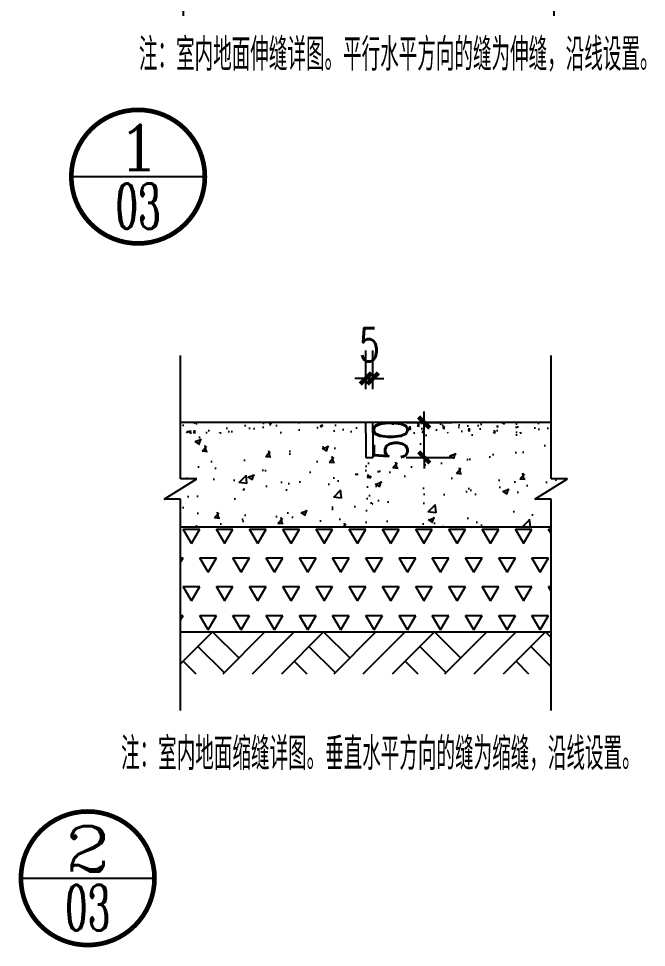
# Model space of a CAD drawing. Extents: x -518586 to 1253874, y -62343 to 661177.
# Drawn here: x 1221443 to 1234530, y -8239 to 11121 of the extents above; entities that cross this region are included whole.
import ezdxf
from ezdxf.enums import TextEntityAlignment as Align

# ---------------------------------------------------------------- set-up
doc = ezdxf.new("R2010")
doc.units = 0
doc.header["$LTSCALE"] = 1000
doc.header["$MEASUREMENT"] = 0
for name, color, linetype in [('AXIS', 3, 'Continuous'), ('PUB_TEXT', 7, 'Continuous'), ('WALL', 6, 'Continuous'), ('填充', 8, 'Continuous'), ('线', 150, 'Continuous')]:
    doc.layers.add(name, color=color, linetype=linetype)
doc.styles.add('COMP', font='COMPLEX', dxfattribs={"bigfont": 'hztxt'})
doc.styles.add('DIM_FONT', font='SIMPLEX', dxfattribs={"width": 0.7, "bigfont": 'GBCBIG'})
doc.styles.add('TSSD_REIN', font='Tssdeng.shx', dxfattribs={"width": 0.7, "bigfont": 'tssdchn.shx'})
doc.dimstyles.new('DIMN120', dxfattribs={"dimscale": 1.2, "dimtxt": 300, "dimasz": 100, "dimexe": 250, "dimexo": 300, "dimgap": 150, "dimtad": 1, "dimdec": 0, "dimzin": 0, "dimdsep": 46, "dimtxsty": 'DIM_FONT', "dimblk": 'ARCHTICK', "dimcen": 0.09, "dimclrt": 7, "dimazin": 2, "dimtfac": 1, "dimtdec": 0, "dimtix": 1, "dimtmove": 2, "dimatfit": 3, "dimldrblk": 'ARCHTICK', "dimfxl": 1, "dimtolj": 1, "dimtzin": 0, "dimarcsym": 0})

# ---------------------------------------------------------------- blocks, each defined once
blk = doc.blocks.new('_ArchTick')
at = {"color": 0, "linetype": 'ByBlock', "const_width": 0.4}
blk.add_lwpolyline([(-0.5, -0.5), (0.5, 0.5)], dxfattribs=at)
blk = doc.blocks.new('*D58')
at = {"layer": 'AXIS', "color": 0, "lineweight": -2}
for p, q in [((1321142.3, 939231.2), (1321142.3, 939633.3)), ((1321217.3, 939231.2), (1321217.3, 939633.3)), ((1321142.3, 939333.3), (1321022.3, 939333.3)), ((1321142.3, 939333.3), (1321217.3, 939333.3)), ((1321217.3, 939333.3), (1321337.3, 939333.3))]:
    blk.add_line(p, q, dxfattribs=at)
at = {"layer": 'Defpoints', "color": 0}
for p in [(1321217.3, 939333.3), (1321142.3, 938871.2), (1321217.3, 938871.2)]:
    blk.add_point(p, dxfattribs=at)
at = {"layer": 'AXIS', "color": 0, "lineweight": -2, "xscale": 120, "yscale": 120, "zscale": 120}
blk.add_blockref('_ArchTick', (1321142.3, 939333.3), dxfattribs=at)
at = {"layer": 'AXIS', "color": 0, "lineweight": -2, "xscale": 120, "yscale": 120, "zscale": 120, "rotation": 180}
blk.add_blockref('_ArchTick', (1321217.3, 939333.3), dxfattribs=at)
at = {"layer": 'AXIS', "color": 7, "insert": (1321179.8, 939695), "char_height": 360, "attachment_point": 5, "style": 'DIM_FONT'}
blk.add_mtext('\\A1;10', dxfattribs=at)
blk = doc.blocks.new('*D56')
at = {"layer": 'AXIS', "color": 0, "lineweight": -2}
for p, q in [((1312606.1, 938926.3), (1312606.1, 939046.3)), ((1312413.3, 938926.3), (1312906.1, 938926.3)), ((1312606.1, 938551.3), (1312606.1, 938926.3)), ((1312413.3, 938551.3), (1312906.1, 938551.3)), ((1312606.1, 938551.3), (1312606.1, 938431.3))]:
    blk.add_line(p, q, dxfattribs=at)
at = {"layer": 'Defpoints', "color": 0}
for p in [(1312053.3, 938926.3), (1312606.1, 938926.3), (1312053.3, 938551.3)]:
    blk.add_point(p, dxfattribs=at)
at = {"layer": 'AXIS', "color": 0, "lineweight": -2, "xscale": 120, "yscale": 120, "zscale": 120}
for p, rotation in [((1312606.1, 938926.3), 270), ((1312606.1, 938551.3), 90)]:
    blk.add_blockref('_ArchTick', p, dxfattribs=dict(at, rotation=rotation))
at = {"layer": 'AXIS', "color": 7, "insert": (1312244.5, 938738.8), "char_height": 360, "attachment_point": 5, "rotation": 90, "style": 'DIM_FONT'}
blk.add_mtext('\\A1;50', dxfattribs=at)
blk = doc.blocks.new('*D57')
at = {"layer": 'AXIS', "color": 0, "lineweight": -2}
for p, q in [((1311978.3, 939286.3), (1311978.3, 939700.7)), ((1312053.3, 939286.3), (1312053.3, 939700.7)), ((1311978.3, 939400.7), (1311858.3, 939400.7)), ((1311978.3, 939400.7), (1312053.3, 939400.7)), ((1312053.3, 939400.7), (1312173.3, 939400.7))]:
    blk.add_line(p, q, dxfattribs=at)
at = {"layer": 'Defpoints', "color": 0}
for p in [(1312053.3, 939400.7), (1311978.3, 938926.3), (1312053.3, 938926.3)]:
    blk.add_point(p, dxfattribs=at)
at = {"layer": 'AXIS', "color": 0, "lineweight": -2, "xscale": 120, "yscale": 120, "zscale": 120}
blk.add_blockref('_ArchTick', (1311978.3, 939400.7), dxfattribs=at)
at = {"layer": 'AXIS', "color": 0, "lineweight": -2, "xscale": 120, "yscale": 120, "zscale": 120, "rotation": 180}
blk.add_blockref('_ArchTick', (1312053.3, 939400.7), dxfattribs=at)
at = {"layer": 'AXIS', "color": 7, "insert": (1312015.8, 939762.4), "char_height": 360, "attachment_point": 5, "style": 'DIM_FONT'}
blk.add_mtext('\\A1;5', dxfattribs=at)
blk = doc.blocks.new('_INDEX2')
blk.add_line((-0.5, 0), (0.5, 0))
at = {"const_width": 0.035}
blk.add_lwpolyline([(-0.5, 0, 1), (0.5, 0, 1)], format="xyb", close=True, dxfattribs=at)
at = {"style": 'COMP'}
for tag, width, p, p2 in [('1', 2.333333, (-0.17, 0.05), (0.17, 0.05)), ('-', 1.166667, (-0.17, -0.39), (0.17, -0.39))]:
    blk.add_attdef(tag, text='', height=0.34, dxfattribs=dict(at, width=width)).set_placement(p, p2, align=Align.FIT)
blk = doc.blocks.new('fgfdg4324')
at = {"layer": '填充'}
h = blk.add_hatch(dxfattribs=at)
h.set_pattern_fill('AR-CONC', color=256, scale=1.5, style=0)
h.set_pattern_definition([(50, (1162206.75, 984505.15), (273.277, -23.90863), [28.575, -314.325]), (355, (1162206.75, 984505.15), (-52.86424, 286.58496), [22.86, -251.46]), (100.451, (1162229.52, 984503.16), (220.41375, 262.67503), [24.285, -267.135]), (46.1842, (1162206.75, 984581.35), (406.61856, -63.0635), [42.8625, -471.4875]), (96.6356, (1162240.63, 984576.1), (356.10635, 371.1383), [36.4275, -400.7025]), (351.184, (1162206.75, 984581.35), (356.1069, 371.1377), [34.29, -377.19]), (21, (1162244.85, 984562.3), (227.42232, -153.39828), [28.575, -314.325]), (326, (1162244.85, 984562.3), (92.70304, 276.28195), [22.86, -251.46]), (71.4514, (1162263.8, 984549.52), (320.12474, 122.8843), [24.285, -267.135]), (37.5, (1162206.75, 984505.155), (4.632905, 126.83256), [0, -248.412, 0, -255.27, 0, -252.4125]), (7.5, (1162206.75, 984505.15), (100.22949, 150.27086), [0, -145.542, 0, -242.697, 0, -96.2025]), (327.5, (1162121.79, 984505.15), (203.38589, -8.593116), [0, -95.25, 0, -297.18, 0, -394.335]), (317.5, (1162083.69, 984505.15), (222.19377, 38.13974), [0, -123.825, 0, -197.358, 0, -280.035])])
h.paths.add_polyline_path([(1319149.9, 938871.2), (1319149.9, 938758.7), (1321142.3, 938758.7), (1321142.3, 938871.2)])
h.paths.add_polyline_path([(1323134.8, 938758.7), (1323134.8, 938871.2), (1321217.3, 938871.2), (1321217.3, 938758.7)])
h = blk.add_hatch(dxfattribs=at)
h.set_pattern_fill('AR-CONC', color=256, scale=3.75, style=0)
h.set_pattern_definition([(50, (1506437.95, 1761382.7), (683.1925, -59.77157), [71.4375, -785.8125]), (355, (1506437.95, 1761382.7), (-132.1606, 716.4624), [57.15, -628.65]), (100.451, (1506494.9, 1761377.7), (551.0344, 656.6876), [60.7125, -667.8375]), (46.1842, (1506437.95, 1761573.2), (1016.5464, -157.6587), [107.1563, -1178.7188]), (96.6356, (1506522.7, 1761560.1), (890.2659, 927.8458), [91.0687, -1001.7562]), (351.184, (1506438, 1761573.2), (890.2673, 927.8442), [85.725, -942.975]), (21, (1506533.2, 1761525.6), (568.5558, -383.4957), [71.4375, -785.8125]), (326, (1506533.2, 1761525.6), (231.7576, 690.7049), [57.15, -628.65]), (71.4514, (1506580.6, 1761493.6), (800.31184, 307.2107), [60.7125, -667.8375]), (37.5, (1506437.95, 1761382.7), (11.58226, 317.081396), [0, -621.03, 0, -638.175, 0, -631.03125]), (7.5, (1506437.95, 1761382.7), (250.57373, 375.67716), [0, -363.855, 0, -606.7425, 0, -240.50625]), (327.5, (1506225.54, 1761382.7), (508.46473, -21.48279), [0, -238.125, 0, -742.95, 0, -985.8375]), (317.5, (1506130.3, 1761382.7), (555.48443, 95.34934), [0, -309.5625, 0, -493.395, 0, -700.0875])])
h.paths.add_polyline_path([(1321217.3, 938758.7), (1321217.3, 937746.2), (1323134.8, 937746.2), (1323134.8, 938046.6), (1322960.5, 938046.6), (1323310.4, 938264.1), (1323134.8, 938264.1), (1323134.8, 938758.7)])
h.paths.add_polyline_path([(1319149.9, 938758.7), (1319149.9, 938264.1), (1319325.5, 938264.1), (1318975.6, 938046.6), (1319149.9, 938046.6), (1319149.9, 937746.2), (1321142.3, 937746.2), (1321142.3, 938758.7)])
h = blk.add_hatch(dxfattribs=at)
h.set_pattern_fill('TRIANG', color=256, scale=37.5, style=0)
h.set_pattern_definition([(60, (1506437.95, 1761382.7), (-178.59369, 309.33341), [178.59375, -178.59375]), (120, (1506437.95, 1761382.7), (-357.18744, 4e-05), [178.59375, -178.59375]), (0, (1506348.65, 1761537.37), (178.59375, 309.33337), [178.59375, -178.59375])])
h.paths.add_polyline_path([(1319149.9, 937746.2), (1319149.9, 936621.2), (1321326.3, 936621.2), (1323134.8, 936621.2), (1323134.8, 937746.2)])
blk.add_line((1323134.8, 936621.2), (1319149.9, 936621.2))
at = {"layer": 'AXIS'}
for p, q in [((1319149.9, 938264.1), (1319149.9, 939590.2)), ((1323134.8, 938264.1), (1323134.8, 939590.2)), ((1318975.6, 938046.6), (1319325.5, 938264.1)), ((1319325.5, 938264.1), (1319149.9, 938264.1)), ((1322960.5, 938046.6), (1323310.4, 938264.1)), ((1323310.4, 938264.1), (1323134.8, 938264.1)), ((1319149.9, 938046.6), (1318975.6, 938046.6)), ((1319149.9, 935774.5), (1319149.9, 938046.6)), ((1323134.8, 938046.6), (1322960.5, 938046.6)), ((1323134.8, 935774.5), (1323134.8, 938046.6))]:
    blk.add_line(p, q, dxfattribs=at)
at = {"layer": 'WALL'}
for p, q in [((1323134.8, 938871.2), (1319149.9, 938871.2)), ((1321142.3, 938758.7), (1321142.3, 937746.2)), ((1321217.3, 938758.7), (1321217.3, 937746.2)), ((1323134.8, 937746.2), (1319149.9, 937746.2))]:
    blk.add_line(p, q, dxfattribs=at)
at = {"layer": '填充'}
for p, q in [((1321142.3, 938758.7), (1321142.3, 938871.2)), ((1321217.3, 938758.7), (1321217.3, 938871.2)), ((1319149.9, 936275.9), (1319495.1, 936621.2)), ((1319495.1, 936621.2), (1319776.4, 936339.9)), ((1319607.6, 936171.2), (1320057.6, 936621.2)), ((1319922.6, 936171.2), (1320372.6, 936621.2)), ((1320237.6, 936171.2), (1320687.6, 936621.2)), ((1320687.6, 936621.2), (1320968.9, 936339.9)), ((1320800.1, 936171.2), (1321250.1, 936621.2)), ((1321115.1, 936171.2), (1321565.1, 936621.2)), ((1321430.1, 936171.2), (1321880.1, 936621.2)), ((1321880.1, 936621.2), (1322161.4, 936339.9)), ((1321992.6, 936171.2), (1322442.6, 936621.2)), ((1322307.6, 936171.2), (1322757.6, 936621.2)), ((1322622.6, 936171.2), (1323072.6, 936621.2)), ((1323072.6, 936621.2), (1323134.8, 936559.1)), ((1319337.6, 936463.7), (1319618.9, 936182.4)), ((1320530.1, 936463.7), (1320811.4, 936182.4)), ((1321722.6, 936463.7), (1322003.9, 936182.4)), ((1322915.1, 936463.7), (1323134.8, 936244.1)), ((1319180.1, 936306.2), (1319315.1, 936171.2)), ((1320372.6, 936306.2), (1320507.6, 936171.2)), ((1321565.1, 936306.2), (1321700.1, 936171.2)), ((1322757.6, 936306.2), (1322892.6, 936171.2))]:
    blk.add_line(p, q, dxfattribs=at)
at = {"layer": 'PUB_TEXT', "style": 'TSSD_REIN', "width": 0.6}
blk.add_text('注：室内地面伸缝详图。平行水平方向的缝为伸缝，沿线设置。', height=350, dxfattribs=at).set_placement((1318672.5, 935185))
at = {"layer": 'AXIS'}
dim = blk.add_aligned_dim(p1=(1321142.3, 938871.2), p2=(1321217.3, 938871.2), distance=462.1, text='10', dimstyle='DIMN120', dxfattribs=at)
dim.commit()
dim.dimension.update_dxf_attribs({"geometry": '*D58', "text_midpoint": (1321179.8, 939695)})
blk = doc.blocks.new('dfghf')
at = {"layer": '填充'}
h = blk.add_hatch(dxfattribs=at)
h.set_pattern_fill('AR-CONC', color=256, scale=1.5, style=0)
h.set_pattern_definition([(50, (1153042.76, 984560.24), (273.277, -23.90863), [28.575, -314.325]), (355, (1153042.76, 984560.24), (-52.86424, 286.58496), [22.86, -251.46]), (100.451, (1153065.54, 984558.25), (220.41375, 262.67503), [24.285, -267.135]), (46.1842, (1153042.76, 984636.44), (406.61856, -63.0635), [42.8625, -471.4875]), (96.6356, (1153076.65, 984631.2), (356.10635, 371.1383), [36.4275, -400.7025]), (351.184, (1153042.76, 984636.44), (356.1069, 371.1377), [34.29, -377.19]), (21, (1153080.86, 984617.4), (227.42232, -153.39828), [28.575, -314.325]), (326, (1153080.86, 984617.4), (92.70304, 276.28195), [22.86, -251.46]), (71.4514, (1153099.82, 984604.6), (320.12474, 122.8843), [24.285, -267.135]), (37.5, (1153042.76, 984560.24), (4.632905, 126.83256), [0, -248.412, 0, -255.27, 0, -252.4125]), (7.5, (1153042.76, 984560.24), (100.22949, 150.27086), [0, -145.542, 0, -242.697, 0, -96.2025]), (327.5, (1152957.8, 984560.24), (203.38589, -8.593116), [0, -95.25, 0, -297.18, 0, -394.335]), (317.5, (1152919.7, 984560.24), (222.19377, 38.13974), [0, -123.825, 0, -197.358, 0, -280.035])])
h.paths.add_polyline_path([(1309985.9, 938926.3), (1309985.9, 938813.8), (1311978.3, 938813.8), (1311978.3, 938926.3)])
h.paths.add_polyline_path([(1313970.8, 938813.8), (1313970.8, 938926.3), (1312053.3, 938926.3), (1312053.3, 938813.8)])
h = blk.add_hatch(dxfattribs=at)
h.set_pattern_fill('AR-CONC', color=256, scale=3.75, style=0)
h.set_pattern_definition([(50, (1491602.6, 1761437.8), (683.1925, -59.77157), [71.4375, -785.8125]), (355, (1491602.6, 1761437.8), (-132.1606, 716.4624), [57.15, -628.65]), (100.451, (1491659.5, 1761432.8), (551.0344, 656.6876), [60.7125, -667.8375]), (46.1842, (1491602.6, 1761628.3), (1016.5464, -157.6587), [107.1562, -1178.7188]), (96.6356, (1491687.3, 1761615.2), (890.2659, 927.8458), [91.0687, -1001.7562]), (351.184, (1491602.6, 1761628.3), (890.2673, 927.8442), [85.725, -942.975]), (21, (1491697.85, 1761580.67), (568.5558, -383.4957), [71.4375, -785.8125]), (326, (1491697.85, 1761580.7), (231.7576, 690.7049), [57.15, -628.65]), (71.4514, (1491745.2, 1761548.7), (800.31184, 307.2107), [60.7125, -667.8375]), (37.5, (1491602.6, 1761437.8), (11.58226, 317.081396), [0, -621.03, 0, -638.175, 0, -631.03125]), (7.5, (1491602.6, 1761437.8), (250.57373, 375.67716), [0, -363.855, 0, -606.7425, 0, -240.50625]), (327.5, (1491390.2, 1761437.8), (508.46473, -21.48279), [0, -238.125, 0, -742.95, 0, -985.8375]), (317.5, (1491294.94, 1761437.8), (555.48443, 95.34934), [0, -309.5625, 0, -493.395, 0, -700.0875])])
h.paths.add_polyline_path([(1312053.3, 938813.8), (1312053.3, 937801.3), (1313970.8, 937801.3), (1313970.8, 938101.7), (1313796.5, 938101.7), (1314146.4, 938319.2), (1313970.8, 938319.2), (1313970.8, 938813.8)])
h.paths.add_polyline_path([(1309985.9, 938813.8), (1309985.9, 938319.2), (1310161.5, 938319.2), (1309811.6, 938101.7), (1309985.9, 938101.7), (1309985.9, 937801.3), (1311978.3, 937801.3), (1311978.3, 938813.8)])
h = blk.add_hatch(dxfattribs=at)
h.set_pattern_fill('AR-CONC', color=256, scale=1.5, style=0)
h.set_pattern_definition([(50, (1146219.48, 984560.24), (273.277, -23.90863), [28.575, -314.325]), (355, (1146219.48, 984560.24), (-52.86424, 286.58496), [22.86, -251.46]), (100.451, (1146242.25, 984558.25), (220.41375, 262.67503), [24.285, -267.135]), (46.1842, (1146219.48, 984636.44), (406.61856, -63.0635), [42.8625, -471.4875]), (96.6356, (1146253.37, 984631.2), (356.10635, 371.1383), [36.4275, -400.7025]), (351.184, (1146219.5, 984636.44), (356.1069, 371.1377), [34.29, -377.19]), (21, (1146257.58, 984617.4), (227.42232, -153.39828), [28.575, -314.325]), (326, (1146257.58, 984617.4), (92.70304, 276.28195), [22.86, -251.46]), (71.4514, (1146276.53, 984604.6), (320.12474, 122.8843), [24.285, -267.135]), (37.5, (1146219.48, 984560.24), (4.632905, 126.83256), [0, -248.412, 0, -255.27, 0, -252.4125]), (7.5, (1146219.48, 984560.24), (100.22949, 150.27086), [0, -145.542, 0, -242.697, 0, -96.2025]), (327.5, (1146134.52, 984560.24), (203.38589, -8.593116), [0, -95.25, 0, -297.18, 0, -394.335]), (317.5, (1146096.42, 984560.24), (222.19377, 38.13974), [0, -123.825, 0, -197.358, 0, -280.035])])
h.paths.add_polyline_path([(1311978.3, 937801.3), (1312053.3, 937801.3), (1312053.3, 938551.3), (1311978.3, 938551.3)])
h = blk.add_hatch(dxfattribs=at)
h.set_pattern_fill('TRIANG', color=256, scale=37.5, style=0)
h.set_pattern_definition([(60, (1491602.6, 1761437.8), (-178.59369, 309.33341), [178.59375, -178.59375]), (120, (1491602.6, 1761437.8), (-357.18744, 4e-05), [178.59375, -178.59375]), (0, (1491513.3, 1761592.46), (178.59375, 309.33337), [178.59375, -178.59375])])
h.paths.add_polyline_path([(1309985.9, 937801.3), (1309985.9, 936676.3), (1312162.3, 936676.3), (1313970.8, 936676.3), (1313970.8, 937801.3)])
at = {"layer": 'AXIS'}
for p, q in [((1309985.9, 938319.2), (1309985.9, 939645.3)), ((1313970.8, 938319.2), (1313970.8, 939645.3)), ((1309811.6, 938101.7), (1310161.5, 938319.2)), ((1310161.5, 938319.2), (1309985.9, 938319.2)), ((1313796.5, 938101.7), (1314146.4, 938319.2)), ((1314146.4, 938319.2), (1313970.8, 938319.2)), ((1309985.9, 938101.7), (1309811.6, 938101.7)), ((1309985.9, 935829.6), (1309985.9, 938101.7)), ((1313970.8, 938101.7), (1313796.5, 938101.7)), ((1313970.8, 935829.6), (1313970.8, 938101.7))]:
    blk.add_line(p, q, dxfattribs=at)
at = {"layer": 'WALL'}
for p, q in [((1313970.8, 938926.3), (1309985.9, 938926.3)), ((1311978.3, 938813.8), (1311978.3, 938551.3)), ((1312053.3, 938813.8), (1312053.3, 938551.3)), ((1313970.8, 937801.3), (1309985.9, 937801.3)), ((1309985.9, 936676.3), (1313970.8, 936676.3))]:
    blk.add_line(p, q, dxfattribs=at)
at = {"layer": '填充'}
for p, q in [((1311978.3, 938813.8), (1311978.3, 938926.3)), ((1312053.3, 938813.8), (1312053.3, 938926.3)), ((1311978.3, 938551.3), (1312053.3, 938551.3)), ((1309985.9, 936331), (1310331.1, 936676.3)), ((1310331.1, 936676.3), (1310612.4, 936395)), ((1310443.6, 936226.3), (1310893.6, 936676.3)), ((1310758.6, 936226.3), (1311208.6, 936676.3)), ((1311073.6, 936226.3), (1311523.6, 936676.3)), ((1311523.6, 936676.3), (1311804.9, 936395)), ((1311636.1, 936226.3), (1312086.1, 936676.3)), ((1311951.1, 936226.3), (1312401.1, 936676.3)), ((1312266.1, 936226.3), (1312716.1, 936676.3)), ((1312716.1, 936676.3), (1312997.4, 936395)), ((1312828.6, 936226.3), (1313278.6, 936676.3)), ((1313143.6, 936226.3), (1313593.6, 936676.3)), ((1313458.6, 936226.3), (1313908.6, 936676.3)), ((1313908.6, 936676.3), (1313970.8, 936614.1)), ((1310173.6, 936518.8), (1310454.9, 936237.5)), ((1311366.1, 936518.8), (1311647.4, 936237.5)), ((1312558.6, 936518.8), (1312839.9, 936237.5)), ((1313751.1, 936518.8), (1313970.8, 936299.1)), ((1310016.1, 936361.3), (1310151.1, 936226.3)), ((1311208.6, 936361.3), (1311343.6, 936226.3)), ((1312401.1, 936361.3), (1312536.1, 936226.3)), ((1313593.6, 936361.3), (1313728.6, 936226.3))]:
    blk.add_line(p, q, dxfattribs=at)
at = {"layer": 'PUB_TEXT', "style": 'TSSD_REIN', "width": 0.6}
blk.add_text('注：室内地面缩缝详图。垂直水平方向的缝为缩缝，沿线设置。', height=350, dxfattribs=at).set_placement((1309346.8, 935191.1))
at = {"layer": 'AXIS'}
for p1, distance, text, picture, middle in [((1311978.3, 938926.3), 474.4, '5', '*D57', (1312015.8, 939762.4)), ((1312053.3, 938551.3), -552.8, '50', '*D56', (1312244.5, 938738.8))]:
    dim = blk.add_aligned_dim(p1=p1, p2=(1312053.3, 938926.3), distance=distance, text=text, dimstyle='DIMN120', dxfattribs=at)
    dim.commit()
    dim.dimension.update_dxf_attribs({"geometry": picture, "text_midpoint": middle})

msp = doc.modelspace()

# ---------------------------------------------------------------- block references
at = {"layer": 'PUB_TEXT'}
ref = msp.add_blockref('_INDEX2', (1223934, 7826), dxfattribs=dict(at, xscale=2784.600006952882, yscale=2784.600006962195, zscale=2784.600006961499))
ref.add_attrib('1', '1', dxfattribs={"layer": '0', "height": 947, "style": 'COMP', "width": 2.333333}).set_placement((1223461, 7966), (1224407, 7966), align=Align.FIT)
ref.add_attrib('-', '03', dxfattribs={"layer": '0', "height": 946.8, "style": 'COMP', "width": 0.617647}).set_placement((1223461, 6740), (1224407, 6740), align=Align.FIT)
ref = msp.add_blockref('_INDEX2', (1222884, -6798), dxfattribs=dict(at, xscale=2784.600006952882, yscale=2784.600006962195, zscale=2784.600006961499))
ref.add_attrib('1', '2', dxfattribs={"layer": '0', "height": 947, "style": 'COMP', "width": 1.5}).set_placement((1222410, -6659), (1223357, -6659), align=Align.FIT)
ref.add_attrib('-', '03', dxfattribs={"layer": '0', "height": 946.8, "style": 'COMP', "width": 0.617647}).set_placement((1222410, -7884), (1223357, -7884), align=Align.FIT)
at = {"layer": '线', "xscale": 1.938815996050835, "yscale": 1.938815999776125, "zscale": 1.938816000941024}
for name, p in [('fgfdg4324', (-1332711, -1803119)), ('dfghf', (-1315003, -1817704))]:
    msp.add_blockref(name, p, dxfattribs=at)

doc.saveas('drawing.dxf')
